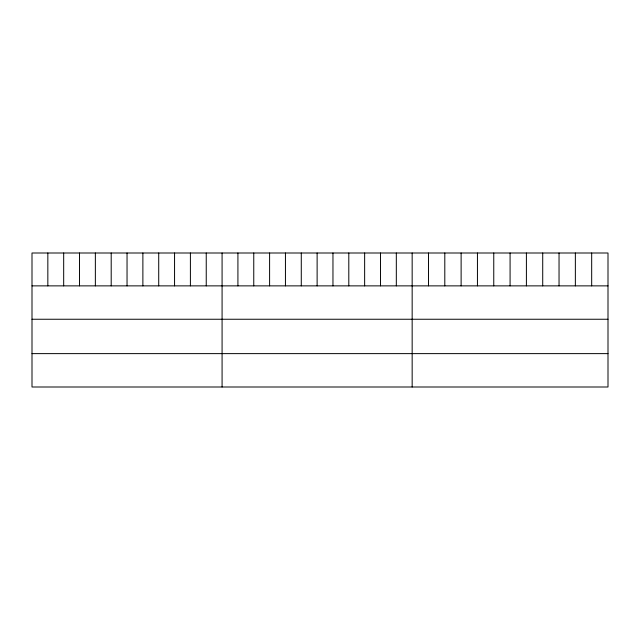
<?xml version="1.0" encoding="UTF-8"?>
<svg xmlns="http://www.w3.org/2000/svg" width="640" height="640" viewBox="0 0 640 640"><rect width="100%" height="100%" fill="white"/><g stroke="black" fill="none" stroke-linecap="round" stroke-linejoin="round"><path stroke-width="0.96" d="M608 285.872L608 387L32 387L32 253L608 253L608 285.872L32 285.872M32 319.248L608 319.248M32 353.624L608 353.624M591.68 253L591.68 285.872M575.36 253L575.36 285.872M559.04 253L559.04 285.872M542.72 253L542.72 285.872M526.4 253L526.4 285.872M510.08 253L510.08 285.872M493.76 253L493.76 285.872M477.44 253L477.44 285.872M461.12 253L461.12 285.872M444.8 253L444.8 285.872M428.48 253L428.48 285.872M412.16 253L412.16 387M396.32 253L396.32 285.872M380.48 253L380.48 285.872M364.64 253L364.64 285.872M348.8 253L348.8 285.872M332.96 253L332.96 285.872M317.12 253L317.12 285.872M301.28 253L301.28 285.872M285.44 253L285.44 285.872M269.6 253L269.6 285.872M253.76 253L253.76 285.872M237.92 253L237.92 285.872M222.08 253L222.08 387M206.24 253L206.24 285.872M190.4 253L190.4 285.872M174.56 253L174.56 285.872M158.72 253L158.72 285.872M142.88 253L142.88 285.872M127.04 253L127.04 285.872M111.2 253L111.2 285.872M95.36 253L95.36 285.872M79.52 253L79.52 285.872M63.68 253L63.68 285.872M47.84 253L47.84 285.872"/></g></svg>
